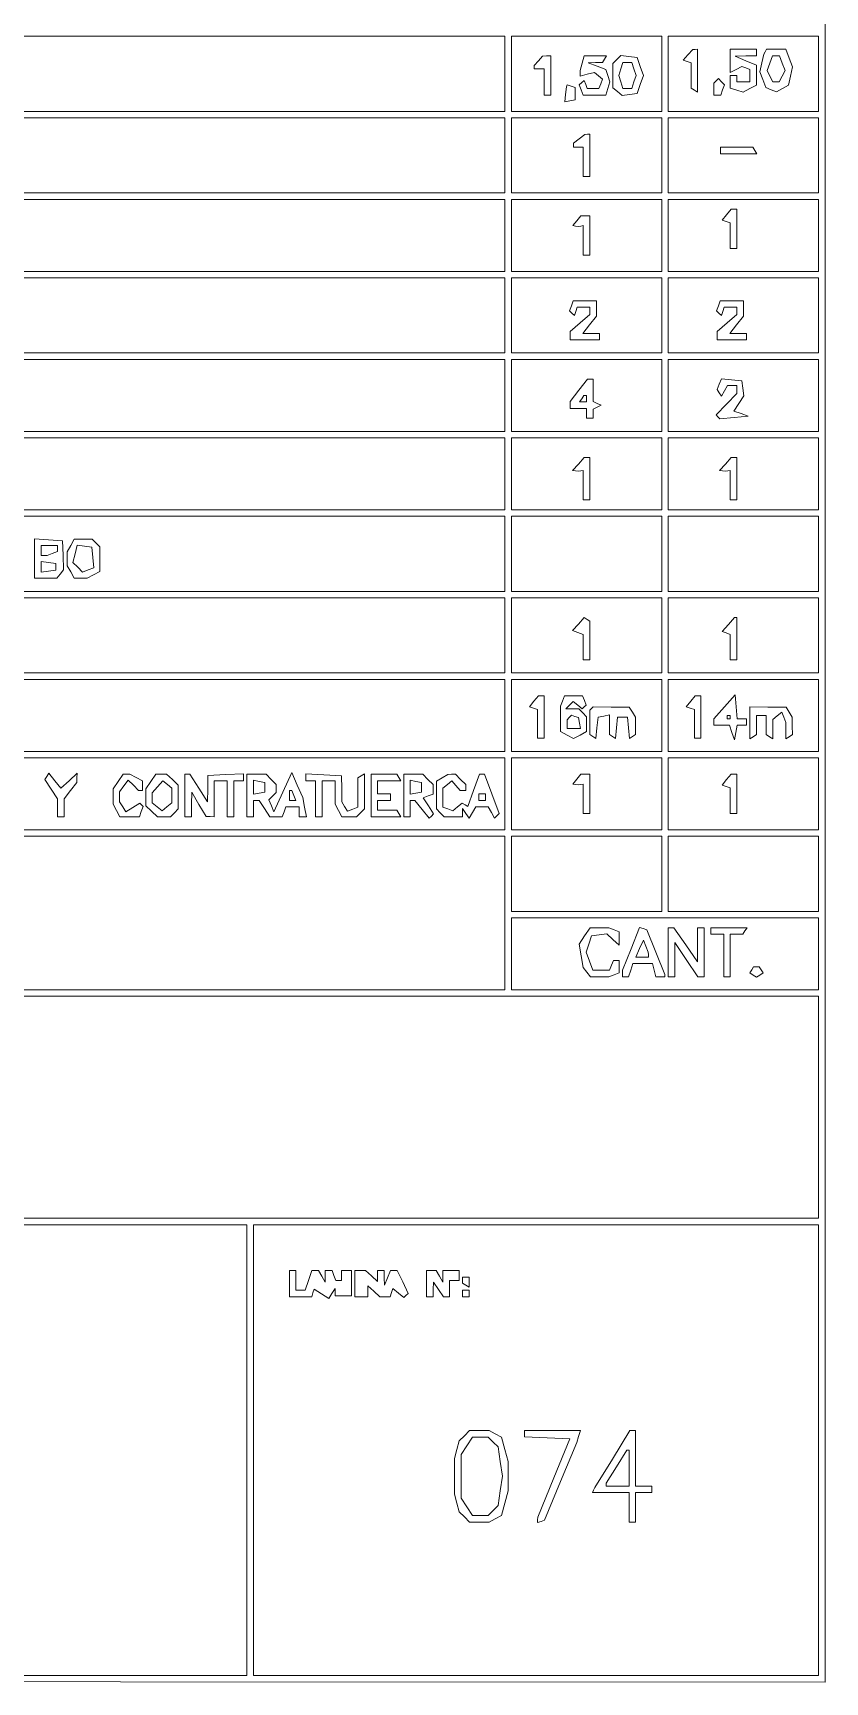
# Paper-space layout 'AN-19-DGE-074' of a CAD drawing. Header units: metres, sheet in millimetres. Extents: x 12 to 193, y 4 to 291.
# Drawn here: x 162.5 to 193, y 25.3 to 88.9 of the extents above; entities that cross this region are included whole.
import ezdxf

# ---------------------------------------------------------------- set-up
doc = ezdxf.new("R2010")
doc.units = ezdxf.units.M
doc.layers.add('DGE_CONTORNOS', color=7, linetype='Continuous', lineweight=0)
doc.layers.add('DGE_DATOS', color=7, linetype='Continuous', lineweight=0)

# ---------------------------------------------------------------- blocks, each defined once
blk = doc.blocks.new('LP_REF_DGE_MT_074')
at = {"layer": 'DGE_CONTORNOS'}
for points in [[(29.957, 147.368), (29.988, 25.36), (111.504, 25.329), (193.02, 25.297), (193.02, 147.336), (193.02, 269.375), (111.473, 269.375), (29.925, 269.375)], [(180.678, 87.324), (180.678, 85.876), (121.296, 85.876), (61.915, 85.876), (61.915, 87.324), (61.915, 88.773), (121.296, 88.773), (180.678, 88.773)], [(186.723, 87.324), (186.723, 85.876), (183.826, 85.876), (180.929, 85.876), (180.929, 87.324), (180.929, 88.773), (183.826, 88.773), (186.723, 88.773)], [(192.768, 87.324), (192.768, 85.876), (189.871, 85.876), (186.975, 85.876), (186.975, 87.324), (186.975, 88.773), (189.871, 88.773), (192.768, 88.773)], [(181.969, 87.829), (181.811, 87.65), (181.811, 87.581), (181.811, 87.513), (182, 87.513), (182.189, 87.513), (182.189, 87.009), (182.189, 86.506), (182.315, 86.506), (182.441, 86.506), (182.441, 87.261), (182.441, 88.017), (182.283, 88.012), (182.126, 88.007)], [(183.654, 87.734), (183.578, 87.45), (183.576, 87.341), (183.574, 87.232), (183.851, 87.304), (184.128, 87.377), (184.284, 87.247), (184.441, 87.117), (184.372, 86.937), (184.303, 86.757), (184.075, 86.757), (183.847, 86.757), (183.791, 86.915), (183.735, 87.072), (183.639, 86.983), (183.543, 86.894), (183.618, 86.7), (183.692, 86.506), (184.129, 86.506), (184.565, 86.506), (184.645, 86.757), (184.725, 87.009), (184.647, 87.253), (184.57, 87.496), (184.23, 87.621), (183.889, 87.745), (184.165, 87.755), (184.441, 87.765), (184.519, 87.891), (184.597, 88.017), (184.163, 88.017), (183.73, 88.017)], [(184.99, 87.871), (184.834, 87.715), (184.834, 87.251), (184.834, 86.788), (185.016, 86.637), (185.198, 86.486), (185.485, 86.527), (185.773, 86.569), (185.894, 86.915), (186.016, 87.261), (185.895, 87.608), (185.774, 87.954), (185.46, 87.991), (185.147, 88.028)], [(187.736, 88.052), (187.552, 87.845), (187.704, 87.795), (187.856, 87.744), (187.856, 87.258), (187.856, 86.772), (187.982, 86.694), (188.108, 86.617), (188.108, 87.443), (188.108, 88.269), (188.014, 88.264), (187.919, 88.259)], [(189.368, 87.824), (189.368, 87.378), (189.588, 87.492), (189.808, 87.605), (189.966, 87.549), (190.123, 87.492), (190.123, 87.251), (190.123, 87.009), (189.871, 87.009), (189.619, 87.009), (189.619, 87.135), (189.619, 87.261), (189.494, 87.261), (189.368, 87.261), (189.368, 87.018), (189.368, 86.774), (189.615, 86.696), (189.862, 86.618), (190.118, 86.755), (190.375, 86.892), (190.375, 87.272), (190.375, 87.651), (189.966, 87.829), (189.557, 88.007), (189.966, 88.012), (190.375, 88.017), (190.375, 88.143), (190.375, 88.269), (189.871, 88.269), (189.368, 88.269)], [(190.715, 88.174), (190.662, 88.08), (190.581, 87.742), (190.501, 87.405), (190.617, 87.098), (190.734, 86.792), (190.941, 86.712), (191.149, 86.632), (191.382, 86.757), (191.614, 86.881), (191.692, 87.238), (191.771, 87.595), (191.643, 87.932), (191.515, 88.269), (191.141, 88.269), (190.768, 88.269)], [(191.372, 87.734), (191.479, 87.45), (191.363, 87.23), (191.248, 87.009), (191.131, 87.009), (191.014, 87.009), (190.898, 87.23), (190.783, 87.45), (190.89, 87.734), (190.997, 88.017), (191.131, 88.017), (191.265, 88.017)], [(185.652, 87.513), (185.732, 87.261), (185.652, 87.009), (185.572, 86.757), (185.4, 86.757), (185.228, 86.757), (185.149, 87.009), (185.069, 87.261), (185.149, 87.513), (185.228, 87.765), (185.4, 87.765), (185.572, 87.765)], [(188.824, 87.053), (188.738, 86.967), (188.738, 86.736), (188.738, 86.506), (188.868, 86.506), (188.998, 86.506), (189.073, 86.703), (189.149, 86.9), (189.03, 87.02), (188.91, 87.139)], [(183.06, 86.862), (183.05, 86.82), (183.018, 86.532), (182.986, 86.243), (183.186, 86.282), (183.385, 86.32), (183.385, 86.56), (183.385, 86.799), (183.228, 86.852), (183.071, 86.904)], [(180.678, 84.176), (180.678, 82.727), (121.296, 82.727), (61.915, 82.727), (61.915, 84.176), (61.915, 85.624), (121.296, 85.624), (180.678, 85.624)], [(186.723, 84.176), (186.723, 82.727), (183.826, 82.727), (180.929, 82.727), (180.929, 84.176), (180.929, 85.624), (183.826, 85.624), (186.723, 85.624)], [(192.768, 84.176), (192.768, 82.727), (189.871, 82.727), (186.975, 82.727), (186.975, 84.176), (186.975, 85.624), (189.871, 85.624), (192.768, 85.624)], [(183.543, 84.819), (183.322, 84.652), (183.322, 84.571), (183.322, 84.49), (183.511, 84.49), (183.7, 84.49), (183.7, 83.924), (183.7, 83.357), (183.826, 83.357), (183.952, 83.357), (183.952, 84.176), (183.952, 84.994), (183.858, 84.99), (183.763, 84.986)], [(188.99, 84.365), (188.99, 84.239), (189.69, 84.239), (190.39, 84.239), (190.312, 84.365), (190.234, 84.49), (189.612, 84.49), (188.99, 84.49)], [(180.678, 81.09), (180.678, 79.705), (121.296, 79.705), (61.915, 79.705), (61.915, 81.09), (61.915, 82.475), (121.296, 82.475), (180.678, 82.475)], [(186.723, 81.09), (186.723, 79.705), (183.826, 79.705), (180.929, 79.705), (180.929, 81.09), (180.929, 82.475), (183.826, 82.475), (186.723, 82.475)], [(192.768, 81.09), (192.768, 79.705), (189.871, 79.705), (186.975, 79.705), (186.975, 81.09), (186.975, 82.475), (189.871, 82.475), (192.768, 82.475)], [(189.226, 81.888), (189.053, 81.679), (189.21, 81.626), (189.368, 81.573), (189.368, 81.08), (189.368, 80.586), (189.494, 80.586), (189.619, 80.586), (189.619, 81.342), (189.619, 82.098), (189.509, 82.098), (189.398, 82.098)], [(183.448, 81.657), (183.292, 81.468), (183.401, 81.453), (183.511, 81.438), (183.606, 81.453), (183.7, 81.468), (183.7, 80.901), (183.7, 80.334), (183.826, 80.334), (183.952, 80.334), (183.952, 81.09), (183.952, 81.846), (183.779, 81.846), (183.605, 81.846)], [(180.678, 78.004), (180.678, 76.556), (121.296, 76.556), (61.915, 76.556), (61.915, 78.004), (61.915, 79.453), (121.296, 79.453), (180.678, 79.453)], [(186.723, 78.004), (186.723, 76.556), (183.826, 76.556), (180.929, 76.556), (180.929, 78.004), (180.929, 79.453), (183.826, 79.453), (186.723, 79.453)], [(192.768, 78.004), (192.768, 76.556), (189.871, 76.556), (186.975, 76.556), (186.975, 78.004), (186.975, 79.453), (189.871, 79.453), (192.768, 79.453)], [(183.24, 78.377), (183.165, 78.182), (183.261, 78.093), (183.357, 78.004), (183.413, 78.162), (183.469, 78.319), (183.711, 78.319), (183.952, 78.319), (183.952, 78.182), (183.952, 78.045), (183.574, 77.713), (183.196, 77.382), (183.196, 77.221), (183.196, 77.06), (183.763, 77.06), (184.33, 77.06), (184.33, 77.186), (184.33, 77.312), (184.006, 77.312), (183.682, 77.312), (183.943, 77.644), (184.204, 77.975), (184.204, 78.273), (184.204, 78.571), (183.759, 78.571), (183.314, 78.571)], [(188.907, 78.377), (188.833, 78.182), (188.928, 78.093), (189.024, 78.004), (189.08, 78.162), (189.137, 78.319), (189.378, 78.319), (189.619, 78.319), (189.619, 78.182), (189.619, 78.045), (189.242, 77.713), (188.864, 77.382), (188.864, 77.221), (188.864, 77.06), (189.431, 77.06), (189.997, 77.06), (189.997, 77.186), (189.997, 77.312), (189.673, 77.312), (189.349, 77.312), (189.61, 77.644), (189.871, 77.975), (189.871, 78.273), (189.871, 78.571), (189.427, 78.571), (188.982, 78.571)], [(180.678, 74.919), (180.678, 73.533), (121.296, 73.533), (61.915, 73.533), (61.915, 74.919), (61.915, 76.304), (121.296, 76.304), (180.678, 76.304)], [(186.723, 74.919), (186.723, 73.533), (183.826, 73.533), (180.929, 73.533), (180.929, 74.919), (180.929, 76.304), (183.826, 76.304), (186.723, 76.304)], [(192.768, 74.919), (192.768, 73.533), (189.871, 73.533), (186.975, 73.533), (186.975, 74.919), (186.975, 76.304), (189.871, 76.304), (192.768, 76.304)], [(183.526, 75.116), (183.196, 74.684), (183.196, 74.549), (183.196, 74.415), (183.511, 74.415), (183.826, 74.415), (183.826, 74.226), (183.826, 74.037), (183.952, 74.037), (184.078, 74.037), (184.078, 74.216), (184.078, 74.394), (184.235, 74.468), (184.393, 74.541), (184.235, 74.614), (184.078, 74.688), (184.078, 75.118), (184.078, 75.549), (183.967, 75.549), (183.856, 75.549)], [(188.942, 75.355), (188.863, 75.148), (188.944, 75.017), (189.025, 74.886), (189.139, 75.092), (189.254, 75.297), (189.437, 75.297), (189.619, 75.297), (189.619, 75.145), (189.619, 74.994), (189.219, 74.58), (188.818, 74.167), (188.891, 74.094), (188.964, 74.021), (189.512, 74.071), (190.06, 74.121), (189.783, 74.218), (189.505, 74.315), (189.698, 74.61), (189.891, 74.904), (189.85, 75.195), (189.808, 75.486), (189.415, 75.524), (189.022, 75.562)], [(183.826, 74.793), (183.826, 74.667), (183.693, 74.667), (183.559, 74.667), (183.637, 74.793), (183.715, 74.919), (183.771, 74.919), (183.826, 74.919)], [(180.678, 71.896), (180.678, 70.511), (121.296, 70.511), (61.915, 70.511), (61.915, 71.896), (61.915, 73.282), (121.296, 73.282), (180.678, 73.282)], [(186.723, 71.896), (186.723, 70.511), (183.826, 70.511), (180.929, 70.511), (180.929, 71.896), (180.929, 73.282), (183.826, 73.282), (186.723, 73.282)], [(192.768, 71.896), (192.768, 70.511), (189.871, 70.511), (186.975, 70.511), (186.975, 71.896), (186.975, 73.282), (189.871, 73.282), (192.768, 73.282)], [(183.511, 72.274), (183.283, 72.022), (183.397, 72.007), (183.511, 71.992), (183.606, 72.007), (183.7, 72.022), (183.7, 71.455), (183.7, 70.889), (183.826, 70.889), (183.952, 70.889), (183.952, 71.707), (183.952, 72.526), (183.846, 72.526), (183.739, 72.526)], [(189.179, 72.274), (188.951, 72.022), (189.065, 72.007), (189.179, 71.992), (189.273, 72.007), (189.368, 72.022), (189.368, 71.455), (189.368, 70.889), (189.494, 70.889), (189.619, 70.889), (189.619, 71.707), (189.619, 72.526), (189.513, 72.526), (189.407, 72.526)], [(180.678, 68.811), (180.678, 67.362), (121.296, 67.362), (61.915, 67.362), (61.915, 68.811), (61.915, 70.259), (121.296, 70.259), (180.678, 70.259)], [(186.723, 68.811), (186.723, 67.362), (183.826, 67.362), (180.929, 67.362), (180.929, 68.811), (180.929, 70.259), (183.826, 70.259), (186.723, 70.259)], [(192.768, 68.811), (192.768, 67.362), (189.871, 67.362), (186.975, 67.362), (186.975, 68.811), (186.975, 70.259), (189.871, 70.259), (192.768, 70.259)], [(162.542, 68.629), (162.542, 67.866), (162.967, 67.866), (163.393, 67.866), (163.527, 68.028), (163.662, 68.19), (163.637, 68.752), (163.613, 69.314), (163.077, 69.353), (162.542, 69.392)], [(163.932, 69.134), (163.801, 68.89), (163.801, 68.622), (163.801, 68.353), (163.932, 68.11), (164.062, 67.866), (164.318, 67.866), (164.574, 67.866), (164.817, 67.996), (165.061, 68.127), (165.061, 68.601), (165.061, 69.075), (164.91, 69.226), (164.759, 69.377), (164.41, 69.377), (164.062, 69.377)], [(163.424, 69.013), (163.424, 68.9), (163.224, 68.824), (163.025, 68.748), (162.91, 68.748), (162.794, 68.748), (162.794, 68.936), (162.794, 69.125), (163.109, 69.125), (163.424, 69.125)], [(164.784, 68.669), (164.823, 68.276), (164.604, 68.192), (164.386, 68.109), (164.204, 68.291), (164.021, 68.474), (164.104, 68.808), (164.188, 69.142), (164.467, 69.102), (164.746, 69.062)], [(163.361, 68.307), (163.361, 68.181), (163.077, 68.141), (162.794, 68.1), (162.794, 68.307), (162.794, 68.513), (163.077, 68.473), (163.361, 68.433)], [(180.678, 65.662), (180.678, 64.214), (121.296, 64.214), (61.915, 64.214), (61.915, 65.662), (61.915, 67.11), (121.296, 67.11), (180.678, 67.11)], [(186.723, 65.662), (186.723, 64.214), (183.826, 64.214), (180.929, 64.214), (180.929, 65.662), (180.929, 67.11), (183.826, 67.11), (186.723, 67.11)], [(192.768, 65.662), (192.768, 64.214), (189.871, 64.214), (186.975, 64.214), (186.975, 65.662), (186.975, 67.11), (189.871, 67.11), (192.768, 67.11)], [(183.511, 66.102), (183.288, 65.856), (183.494, 65.777), (183.7, 65.698), (183.7, 65.208), (183.7, 64.717), (183.826, 64.717), (183.952, 64.717), (183.952, 65.466), (183.952, 66.214), (183.843, 66.281), (183.734, 66.349)], [(189.293, 66.084), (189.053, 65.814), (189.21, 65.759), (189.368, 65.704), (189.368, 65.211), (189.368, 64.717), (189.494, 64.717), (189.619, 64.717), (189.619, 65.536), (189.619, 66.355), (189.576, 66.355), (189.533, 66.355)], [(180.678, 62.576), (180.678, 61.191), (121.296, 61.191), (61.915, 61.191), (61.915, 62.576), (61.915, 63.962), (121.296, 63.962), (180.678, 63.962)], [(186.723, 62.576), (186.723, 61.191), (183.826, 61.191), (180.929, 61.191), (180.929, 62.576), (180.929, 63.962), (183.826, 63.962), (186.723, 63.962)], [(192.768, 62.576), (192.768, 61.191), (189.871, 61.191), (186.975, 61.191), (186.975, 62.576), (186.975, 63.962), (189.871, 63.962), (192.768, 63.962)], [(181.795, 63.123), (181.622, 62.913), (181.78, 62.86), (181.937, 62.807), (181.937, 62.251), (181.937, 61.695), (182.063, 61.695), (182.189, 61.695), (182.189, 62.513), (182.189, 63.332), (182.078, 63.332), (181.968, 63.332)], [(182.895, 63.133), (182.819, 62.934), (182.819, 62.445), (182.819, 61.956), (183.071, 61.821), (183.322, 61.686), (183.574, 61.821), (183.826, 61.956), (183.826, 62.241), (183.826, 62.526), (183.675, 62.677), (183.524, 62.828), (183.272, 62.828), (183.02, 62.828), (183.166, 62.974), (183.312, 63.12), (183.486, 62.975), (183.66, 62.83), (183.735, 62.905), (183.809, 62.979), (183.741, 63.155), (183.673, 63.332), (183.322, 63.332), (182.972, 63.332)], [(187.84, 63.123), (187.667, 62.913), (187.825, 62.86), (187.982, 62.807), (187.982, 62.251), (187.982, 61.695), (188.108, 61.695), (188.234, 61.695), (188.234, 62.513), (188.234, 63.332), (188.124, 63.332), (188.013, 63.332)], [(189.147, 62.909), (188.738, 62.442), (188.738, 62.32), (188.738, 62.199), (189.038, 62.199), (189.338, 62.199), (189.432, 61.915), (189.526, 61.632), (189.581, 61.915), (189.637, 62.199), (189.817, 62.199), (189.997, 62.199), (189.997, 62.324), (189.997, 62.45), (189.816, 62.45), (189.635, 62.45), (189.596, 62.914), (189.557, 63.377)], [(183.552, 62.283), (183.593, 62.073), (183.332, 62.073), (183.071, 62.073), (183.071, 62.241), (183.071, 62.408), (183.157, 62.495), (183.244, 62.582), (183.377, 62.537), (183.511, 62.493)], [(184.013, 62.847), (183.952, 62.786), (183.952, 62.311), (183.952, 61.836), (184.07, 61.763), (184.188, 61.69), (184.227, 62.101), (184.267, 62.511), (184.487, 62.553), (184.708, 62.595), (184.708, 62.215), (184.708, 61.836), (184.826, 61.763), (184.943, 61.69), (184.983, 62.102), (185.023, 62.513), (185.212, 62.513), (185.4, 62.513), (185.44, 62.102), (185.48, 61.69), (185.597, 61.763), (185.715, 61.836), (185.713, 62.174), (185.711, 62.513), (185.592, 62.702), (185.473, 62.891), (184.773, 62.9), (184.074, 62.908)], [(189.368, 62.513), (189.368, 62.45), (189.305, 62.45), (189.242, 62.45), (189.242, 62.513), (189.242, 62.576), (189.305, 62.576), (189.368, 62.576)], [(190.123, 62.294), (190.123, 61.68), (190.249, 61.758), (190.375, 61.836), (190.375, 62.206), (190.375, 62.576), (190.564, 62.576), (190.753, 62.576), (190.753, 62.206), (190.753, 61.836), (190.879, 61.758), (191.005, 61.68), (191.005, 62.05), (191.005, 62.42), (191.179, 62.564), (191.353, 62.709), (191.431, 62.506), (191.509, 62.304), (191.509, 61.992), (191.509, 61.68), (191.635, 61.758), (191.76, 61.836), (191.759, 62.174), (191.757, 62.513), (191.637, 62.702), (191.518, 62.891), (190.821, 62.9), (190.123, 62.908)], [(180.678, 59.554), (180.678, 58.168), (121.296, 58.168), (61.915, 58.168), (61.915, 59.554), (61.915, 60.939), (121.296, 60.939), (180.678, 60.939)], [(186.723, 59.554), (186.723, 58.168), (183.826, 58.168), (180.929, 58.168), (180.929, 59.554), (180.929, 60.939), (183.826, 60.939), (186.723, 60.939)], [(192.768, 59.554), (192.768, 58.168), (189.871, 58.168), (186.975, 58.168), (186.975, 59.554), (186.975, 60.939), (189.871, 60.939), (192.768, 60.939)], [(163.01, 60.228), (162.934, 60.105), (163.178, 59.735), (163.422, 59.365), (163.423, 59.018), (163.424, 58.672), (163.55, 58.672), (163.675, 58.672), (163.678, 59.018), (163.681, 59.365), (163.927, 59.68), (164.174, 59.995), (164.176, 60.174), (164.179, 60.353), (163.868, 60.061), (163.557, 59.769), (163.321, 60.059), (163.086, 60.35)], [(165.761, 60.029), (165.565, 59.75), (165.565, 59.454), (165.565, 59.159), (165.695, 58.916), (165.825, 58.672), (166.203, 58.672), (166.58, 58.672), (166.655, 58.866), (166.729, 59.061), (166.663, 59.127), (166.597, 59.193), (166.329, 59.027), (166.061, 58.861), (165.941, 59.05), (165.82, 59.239), (165.818, 59.435), (165.816, 59.632), (165.982, 59.858), (166.148, 60.085), (166.351, 59.883), (166.554, 59.68), (166.626, 59.68), (166.698, 59.68), (166.698, 59.864), (166.698, 60.049), (166.454, 60.179), (166.211, 60.309), (166.084, 60.309), (165.957, 60.309)], [(167.02, 60.029), (166.824, 59.75), (166.824, 59.419), (166.824, 59.089), (167.054, 58.881), (167.285, 58.672), (167.533, 58.672), (167.781, 58.672), (167.932, 58.823), (168.083, 58.974), (168.083, 59.433), (168.083, 59.893), (167.853, 60.101), (167.623, 60.309), (167.419, 60.309), (167.216, 60.309)], [(167.832, 59.491), (167.832, 59.207), (167.643, 59.05), (167.454, 58.893), (167.265, 59.05), (167.076, 59.207), (167.076, 59.402), (167.076, 59.597), (167.284, 59.827), (167.492, 60.057), (167.662, 59.916), (167.832, 59.775)], [(168.335, 59.491), (168.335, 58.672), (168.461, 58.672), (168.587, 58.672), (168.593, 59.144), (168.598, 59.617), (168.876, 59.146), (169.154, 58.675), (169.311, 58.673), (169.469, 58.672), (169.469, 59.365), (169.469, 60.057), (169.721, 60.057), (169.973, 60.057), (169.973, 59.365), (169.973, 58.672), (170.099, 58.672), (170.224, 58.672), (170.224, 59.365), (170.224, 60.057), (170.413, 60.057), (170.602, 60.057), (170.602, 60.19), (170.602, 60.322), (169.91, 60.294), (169.217, 60.266), (169.215, 59.753), (169.213, 59.239), (168.869, 59.773), (168.524, 60.308), (168.43, 60.308), (168.335, 60.309)], [(170.728, 59.491), (170.728, 58.672), (170.854, 58.672), (170.98, 58.672), (170.98, 58.987), (170.98, 59.302), (171.092, 59.302), (171.203, 59.302), (171.409, 58.987), (171.616, 58.672), (171.851, 58.672), (172.087, 58.672), (172.159, 58.861), (172.232, 59.05), (172.487, 59.05), (172.743, 59.05), (172.743, 58.861), (172.743, 58.672), (172.885, 58.672), (173.027, 58.672), (172.952, 59.043), (172.878, 59.414), (172.671, 59.893), (172.464, 60.372), (172.114, 59.617), (171.765, 58.861), (171.671, 59.09), (171.576, 59.319), (171.719, 59.461), (171.862, 59.604), (171.862, 59.759), (171.862, 59.914), (171.664, 60.111), (171.466, 60.309), (171.097, 60.309), (170.728, 60.309)], [(171.421, 59.806), (171.421, 59.62), (171.201, 59.578), (170.98, 59.535), (170.98, 59.806), (170.98, 60.076), (171.201, 60.034), (171.421, 59.991)], [(172.995, 60.191), (172.995, 60.057), (173.184, 60.057), (173.373, 60.057), (173.373, 59.365), (173.373, 58.672), (173.499, 58.672), (173.625, 58.672), (173.625, 59.365), (173.625, 60.057), (173.877, 60.057), (174.129, 60.057), (174.129, 59.608), (174.129, 59.159), (174.259, 58.916), (174.389, 58.672), (174.675, 58.672), (174.96, 58.672), (175.111, 58.823), (175.262, 58.974), (175.262, 59.649), (175.262, 60.324), (175.136, 60.246), (175.01, 60.169), (175.01, 59.605), (175.01, 59.042), (174.809, 58.965), (174.607, 58.887), (174.496, 59.063), (174.384, 59.239), (174.382, 59.743), (174.381, 60.248), (173.688, 60.286), (172.995, 60.324)], [(175.514, 59.491), (175.514, 58.672), (176.088, 58.672), (176.662, 58.672), (176.585, 58.798), (176.507, 58.924), (176.136, 58.924), (175.766, 58.924), (175.766, 59.113), (175.766, 59.302), (176.018, 59.302), (176.27, 59.302), (176.27, 59.428), (176.27, 59.554), (176.018, 59.554), (175.766, 59.554), (175.766, 59.806), (175.766, 60.057), (176.214, 60.057), (176.662, 60.057), (176.585, 60.183), (176.507, 60.309), (176.01, 60.309), (175.514, 60.309)], [(176.773, 59.491), (176.773, 58.672), (176.899, 58.672), (177.025, 58.672), (177.025, 58.987), (177.025, 59.302), (177.115, 59.302), (177.205, 59.302), (177.482, 58.955), (177.758, 58.609), (177.843, 58.693), (177.927, 58.776), (177.724, 59.087), (177.52, 59.397), (177.713, 59.472), (177.907, 59.546), (177.907, 59.73), (177.907, 59.914), (177.709, 60.111), (177.511, 60.309), (177.142, 60.309), (176.773, 60.309)], [(177.466, 59.806), (177.466, 59.62), (177.246, 59.578), (177.025, 59.535), (177.025, 59.806), (177.025, 60.076), (177.246, 60.034), (177.466, 59.991)], [(178.253, 60.173), (178.033, 60.045), (178.033, 59.51), (178.033, 58.974), (178.184, 58.823), (178.335, 58.672), (178.688, 58.672), (179.04, 58.672), (179.042, 58.83), (179.044, 58.987), (179.171, 58.798), (179.297, 58.609), (179.427, 58.83), (179.557, 59.05), (179.796, 59.05), (180.035, 59.05), (180.158, 58.831), (180.281, 58.611), (180.37, 58.701), (180.46, 58.79), (180.175, 59.55), (179.891, 60.309), (179.793, 60.309), (179.695, 60.309), (179.471, 59.686), (179.247, 59.063), (179.138, 59.13), (179.029, 59.198), (178.848, 59.047), (178.666, 58.896), (178.475, 58.969), (178.285, 59.042), (178.285, 59.408), (178.285, 59.775), (178.457, 59.918), (178.629, 60.061), (178.787, 59.87), (178.945, 59.68), (179.056, 59.68), (179.166, 59.68), (179.166, 59.797), (179.166, 59.914), (178.968, 60.111), (178.77, 60.309), (178.622, 60.306), (178.474, 60.302)], [(183.448, 60.12), (183.292, 59.932), (183.401, 59.917), (183.511, 59.902), (183.606, 59.917), (183.7, 59.932), (183.7, 59.365), (183.7, 58.798), (183.826, 58.798), (183.952, 58.798), (183.952, 59.554), (183.952, 60.309), (183.779, 60.309), (183.605, 60.309)], [(189.226, 60.1), (189.053, 59.891), (189.21, 59.838), (189.368, 59.785), (189.368, 59.291), (189.368, 58.798), (189.494, 58.798), (189.619, 58.798), (189.619, 59.554), (189.619, 60.309), (189.509, 60.309), (189.398, 60.309)], [(172.537, 59.491), (172.609, 59.302), (172.487, 59.302), (172.365, 59.302), (172.365, 59.491), (172.365, 59.68), (172.415, 59.68), (172.464, 59.68)], [(179.922, 59.428), (179.922, 59.302), (179.796, 59.302), (179.67, 59.302), (179.67, 59.428), (179.67, 59.554), (179.796, 59.554), (179.922, 59.554)], [(180.678, 54.957), (180.678, 51.997), (121.296, 51.997), (61.915, 51.997), (61.915, 54.957), (61.915, 57.916), (121.296, 57.916), (180.678, 57.916)], [(186.723, 56.468), (186.723, 55.02), (183.826, 55.02), (180.929, 55.02), (180.929, 56.468), (180.929, 57.916), (183.826, 57.916), (186.723, 57.916)], [(192.768, 56.468), (192.768, 55.02), (189.871, 55.02), (186.975, 55.02), (186.975, 56.468), (186.975, 57.916), (189.871, 57.916), (192.768, 57.916)], [(192.768, 53.383), (192.768, 51.997), (186.849, 51.997), (180.929, 51.997), (180.929, 53.383), (180.929, 54.768), (186.849, 54.768), (192.768, 54.768)], [(183.75, 54.073), (183.542, 53.755), (183.615, 53.306), (183.688, 52.856), (183.835, 52.679), (183.983, 52.501), (184.335, 52.501), (184.687, 52.501), (184.886, 52.577), (185.086, 52.654), (185.086, 52.892), (185.086, 53.131), (184.973, 53.131), (184.861, 53.131), (184.788, 52.942), (184.716, 52.753), (184.394, 52.753), (184.072, 52.753), (183.938, 53.099), (183.804, 53.445), (183.912, 53.76), (184.02, 54.075), (184.311, 54.117), (184.603, 54.158), (184.844, 53.94), (185.086, 53.721), (185.086, 53.979), (185.086, 54.237), (184.886, 54.314), (184.687, 54.39), (184.323, 54.39), (183.958, 54.39)], [(185.542, 53.575), (185.212, 52.75), (185.212, 52.626), (185.212, 52.501), (185.329, 52.501), (185.446, 52.501), (185.526, 52.753), (185.606, 53.005), (185.987, 53.005), (186.369, 53.005), (186.434, 52.753), (186.5, 52.501), (186.675, 52.501), (186.849, 52.501), (186.849, 52.545), (186.849, 52.589), (186.496, 53.449), (186.143, 54.31), (186.008, 54.356), (185.872, 54.401)], [(186.975, 53.445), (186.975, 52.501), (187.101, 52.501), (187.227, 52.501), (187.227, 53.16), (187.227, 53.82), (187.671, 53.16), (188.115, 52.501), (188.237, 52.501), (188.36, 52.501), (188.36, 53.445), (188.36, 54.39), (188.234, 54.39), (188.108, 54.39), (188.108, 53.735), (188.108, 53.08), (187.65, 53.735), (187.191, 54.39), (187.083, 54.39), (186.975, 54.39)], [(188.612, 54.264), (188.612, 54.138), (188.864, 54.138), (189.116, 54.138), (189.116, 53.32), (189.116, 52.501), (189.242, 52.501), (189.368, 52.501), (189.368, 53.32), (189.368, 54.138), (189.612, 54.138), (189.856, 54.138), (189.934, 54.264), (190.012, 54.39), (189.312, 54.39), (188.612, 54.39)], [(186.21, 53.351), (186.219, 53.257), (185.97, 53.257), (185.721, 53.257), (185.87, 53.583), (186.018, 53.91), (186.11, 53.678), (186.201, 53.445)], [(190.192, 52.761), (190.119, 52.644), (190.247, 52.565), (190.375, 52.486), (190.503, 52.565), (190.631, 52.644), (190.559, 52.761), (190.486, 52.879), (190.375, 52.879), (190.264, 52.879)], [(192.768, 47.463), (192.768, 43.181), (118.085, 43.181), (43.401, 43.181), (43.401, 47.463), (43.401, 51.745), (118.085, 51.745), (192.768, 51.745)], [(170.728, 34.239), (170.728, 25.549), (120.289, 25.549), (69.849, 25.549), (69.849, 34.239), (69.849, 42.929), (120.289, 42.929), (170.728, 42.929)], [(192.768, 34.239), (192.768, 25.549), (181.874, 25.549), (170.98, 25.549), (170.98, 34.239), (170.98, 42.929), (181.874, 42.929), (192.768, 42.929)], [(172.365, 40.662), (172.365, 40.158), (172.796, 40.158), (173.226, 40.158), (173.274, 40.302), (173.321, 40.445), (173.603, 40.27), (173.884, 40.095), (174.005, 40.284), (174.125, 40.473), (174.127, 40.332), (174.129, 40.19), (174.444, 40.19), (174.758, 40.19), (174.758, 40.678), (174.758, 41.166), (174.569, 41.166), (174.381, 41.166), (174.381, 40.977), (174.381, 40.788), (174.268, 40.788), (174.156, 40.788), (174.083, 40.977), (174.011, 41.166), (173.881, 41.166), (173.751, 41.166), (173.747, 40.946), (173.743, 40.725), (173.615, 40.946), (173.486, 41.166), (173.36, 41.166), (173.234, 41.166), (173.102, 40.788), (172.971, 40.41), (172.794, 40.41), (172.617, 40.41), (172.617, 40.788), (172.617, 41.166), (172.491, 41.166), (172.365, 41.166)], [(174.884, 40.662), (174.884, 40.158), (175.136, 40.158), (175.388, 40.158), (175.388, 40.367), (175.388, 40.575), (175.618, 40.367), (175.849, 40.158), (176.049, 40.158), (176.249, 40.158), (176.302, 40.316), (176.355, 40.473), (176.567, 40.298), (176.78, 40.123), (176.862, 40.205), (176.945, 40.288), (176.735, 40.727), (176.526, 41.166), (176.394, 41.166), (176.262, 41.166), (176.148, 40.883), (176.034, 40.599), (176.026, 40.883), (176.018, 41.166), (175.892, 41.166), (175.766, 41.166), (175.766, 40.958), (175.766, 40.749), (175.536, 40.958), (175.305, 41.166), (175.095, 41.166), (174.884, 41.166)], [(177.655, 40.662), (177.655, 40.158), (177.781, 40.158), (177.907, 40.158), (177.914, 40.442), (177.92, 40.725), (178.118, 40.442), (178.315, 40.158), (178.426, 40.158), (178.537, 40.158), (178.537, 40.473), (178.537, 40.788), (178.726, 40.788), (178.914, 40.788), (178.914, 40.977), (178.914, 41.166), (178.6, 41.166), (178.285, 41.166), (178.281, 40.946), (178.277, 40.725), (178.149, 40.946), (178.02, 41.166), (177.838, 41.166), (177.655, 41.166)], [(179.04, 40.796), (179.04, 40.677), (179.166, 40.599), (179.292, 40.521), (179.292, 40.718), (179.292, 40.914), (179.166, 40.914), (179.04, 40.914)], [(179.04, 40.284), (179.04, 40.158), (179.166, 40.158), (179.292, 40.158), (179.292, 40.284), (179.292, 40.41), (179.166, 40.41), (179.04, 40.41)], [(179.113, 34.797), (178.915, 34.599), (178.822, 34.262), (178.729, 33.924), (178.729, 33.232), (178.729, 32.539), (178.822, 32.201), (178.915, 31.864), (179.113, 31.666), (179.31, 31.468), (179.687, 31.468), (180.064, 31.468), (180.303, 31.596), (180.541, 31.723), (180.671, 32.194), (180.802, 32.665), (180.802, 33.232), (180.802, 33.798), (180.671, 34.269), (180.541, 34.74), (180.303, 34.867), (180.064, 34.995), (179.687, 34.995), (179.31, 34.995)], [(181.433, 34.874), (181.433, 34.754), (182.306, 34.717), (183.179, 34.68), (182.56, 33.169), (181.941, 31.657), (181.939, 31.552), (181.937, 31.447), (182.072, 31.492), (182.207, 31.537), (182.825, 33.033), (183.444, 34.529), (183.517, 34.762), (183.591, 34.995), (182.512, 34.995), (181.433, 34.995)], [(184.819, 33.898), (184.141, 32.802), (184.099, 32.702), (184.057, 32.602), (184.76, 32.602), (185.463, 32.602), (185.463, 32.035), (185.463, 31.468), (185.589, 31.468), (185.715, 31.468), (185.715, 32.035), (185.715, 32.602), (186.03, 32.602), (186.345, 32.602), (186.345, 32.728), (186.345, 32.854), (186.03, 32.854), (185.715, 32.854), (185.715, 33.924), (185.715, 34.995), (185.606, 34.995), (185.497, 34.995)], [(180.22, 34.552), (180.411, 34.362), (180.496, 33.797), (180.58, 33.232), (180.496, 32.666), (180.411, 32.101), (180.22, 31.911), (180.03, 31.72), (179.727, 31.72), (179.424, 31.72), (179.206, 32.053), (178.989, 32.385), (178.989, 33.232), (178.989, 34.078), (179.206, 34.411), (179.424, 34.743), (179.727, 34.743), (180.03, 34.743)], [(185.463, 33.546), (185.463, 32.854), (185.023, 32.854), (184.582, 32.854), (184.582, 32.908), (184.582, 32.963), (184.978, 33.601), (185.375, 34.239), (185.419, 34.239), (185.463, 34.239)]]:
    blk.add_lwpolyline(points, close=True, dxfattribs=at)

psp = doc.layouts.new('AN-19-DGE-074')

# ---------------------------------------------------------------- block references
at = {"layer": 'DGE_DATOS'}
psp.add_blockref('LP_REF_DGE_MT_074', (0, 0), dxfattribs=at)

doc.saveas('drawing.dxf')
